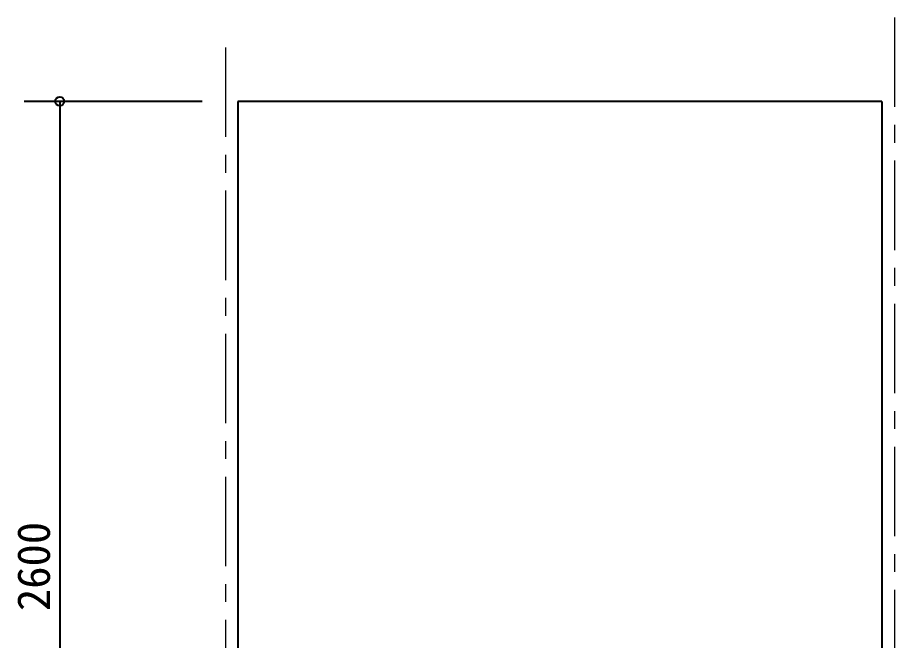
# Model space of a CAD drawing. Units: millimetres at full size, sheet at 1:50. Extents: x -10512 to 18330, y -7438 to 24497.
# Drawn here: x -4770 to -2316, y 4747 to 6488 of the extents above; entities that cross this region are included whole.
import ezdxf
from ezdxf.enums import TextEntityAlignment as Align

# ---------------------------------------------------------------- set-up
doc = ezdxf.new("R2010")
doc.units = ezdxf.units.MM
doc.header["$LTSCALE"] = 50
doc.header["$PDMODE"] = 32
doc.header["$PDSIZE"] = 25
doc.linetypes.add('CHAIN1', pattern=[8, 5, -1, 1, -1])
doc.layers.add('0-0_0', color=7, linetype='Continuous')
doc.layers.add('0-8_8', color=6, linetype='CHAIN1', lineweight=9)
doc.styles.add('ＭＳ ゴシック', font='')
doc.styles.get('ＭＳ ゴシック').set_extended_font_data('MS Gothic')

msp = doc.modelspace()

# ---------------------------------------------------------------- linework, layer by layer
at = {"layer": '0-0_0'}
for p, q in [((-4253.43, 6254), (-4751.94, 6254)), ((-4651.94, 6254), (-4651.94, 3654)), ((-4153.43, 6254), (-4153.43, 3804)), ((-2351.43, 6254), (-4153.43, 6254)), ((-2351.43, 6254), (-2351.43, 3804))]:
    msp.add_line(p, q, dxfattribs=at)
msp.add_point((-4651.94, 6254), dxfattribs=at)
at = {"layer": '0-8_8'}
for p, q in [((-2316.43, 6488.23), (-2316.43, 3264.58)), ((-4188.43, 6404.42), (-4188.43, 2988.31))]:
    msp.add_line(p, q, dxfattribs=at)

# ---------------------------------------------------------------- texts
at = {"layer": '0-0_0', "style": 'ＭＳ ゴシック'}
msp.add_text('2600', height=91.64, rotation=90, dxfattribs=at).set_placement((-4651.94, 4829), align=Align.BOTTOM_LEFT)

doc.saveas('drawing.dxf')
